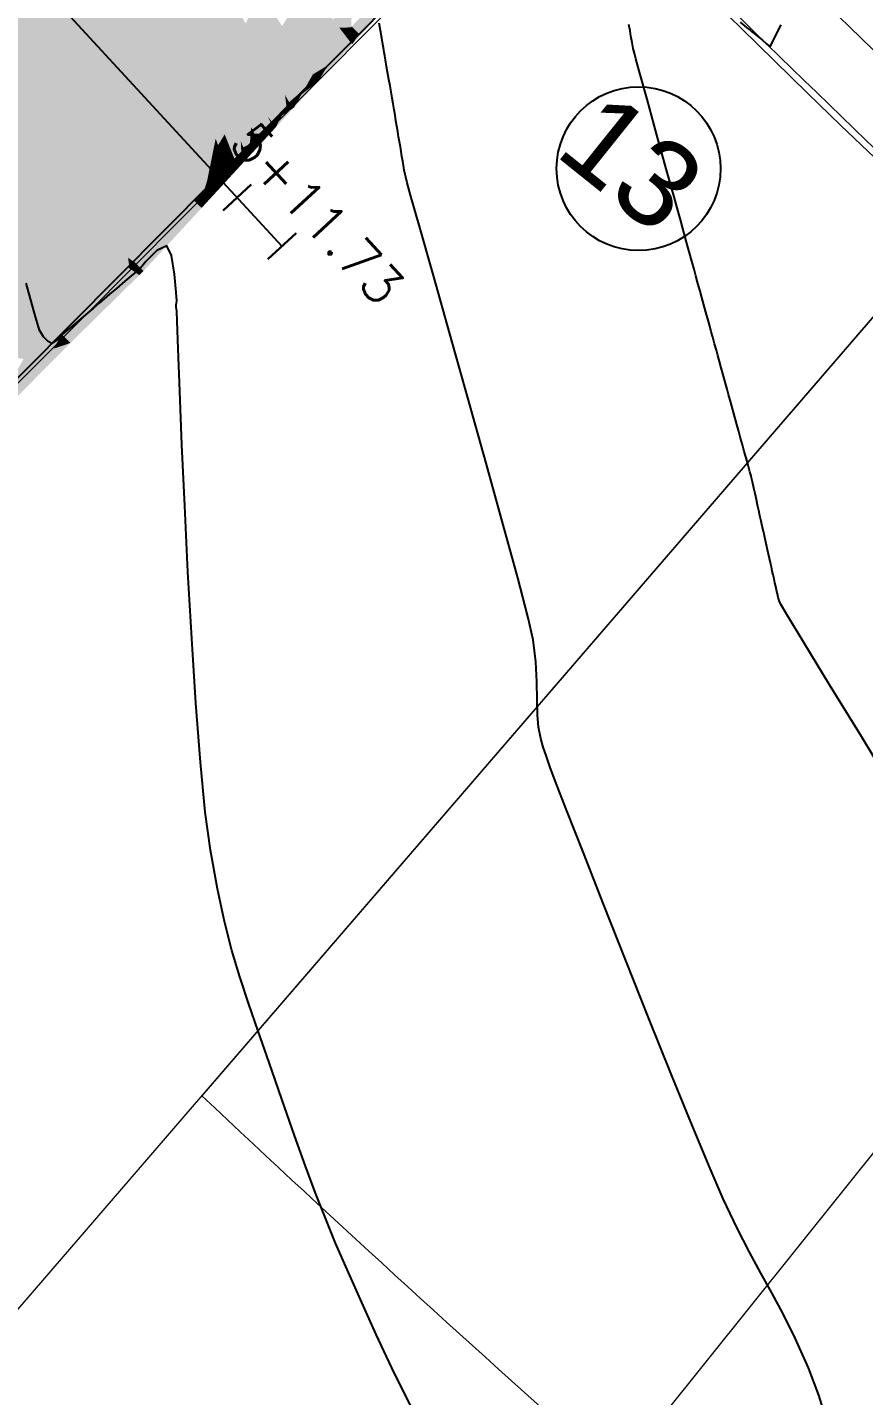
# Model space of a CAD drawing. Header units: millimetres. Extents: x 340454 to 342791, y 6993867 to 6995092.
# Drawn here: x 340833.73 to 340855.56, y 6994503.83 to 6994539.52 of the extents above; entities that cross this region are included whole.
import ezdxf
from ezdxf.enums import TextEntityAlignment as Align

# ---------------------------------------------------------------- set-up
doc = ezdxf.new("R2010")
doc.units = ezdxf.units.MM
doc.header["$LTSCALE"] = 10
doc.layers.add('_1 TXT_Estaca', color=4, linetype='Continuous', lineweight=30)
doc.layers.add('LOTES OK', color=7, linetype='Continuous', lineweight=0)
for name, color, linetype in [('A-MODELAGEM', 7, 'Continuous'), ('Alinhamento', 7, 'Continuous'), ('F-HZ-CORREDOR-FEAT', 2, 'Continuous'), ('Lotes', 7, 'Continuous'), ('NUMERO_DOS_LOTES', 165, 'Continuous'), ('T-HM-CURVA_INTERMEDIARIA', 45, 'Continuous'), ('T-HM-CURVA_MESTRA', 20, 'Continuous'), ('TRAMA', 7, 'Continuous'), ('URB-Calçadas', 2, 'Continuous'), ('URB-Quadras', 3, 'Continuous')]:
    doc.layers.add(name, color=color, linetype=linetype)
doc.styles.add('Padrao', font='romans.shx', dxfattribs={"height": 1.5})
doc.styles.get("Standard").update_dxf_attribs({"font": 'arial.ttf'})

msp = doc.modelspace()

# ---------------------------------------------------------------- hatches: boundary and pattern name
at = {"layer": 'TRAMA'}
h = msp.add_hatch(dxfattribs=at)
h.set_pattern_fill('AR-HBONE', color=253, scale=0.0015)
h.set_pattern_definition([(45, (340795.55105, 6994588.16572), (0, 0.21552615), [0.4572, -0.1524]), (135, (340795.65882, 6994588.27348), (2e-17, 0.21552615), [0.4572, -0.1524])])
h.paths.add_polyline_path([(340797.303, 6994588.764, -0.082433), (340797.263, 6994589.002, -0.603956), (340798.418, 6994589.61), (340799.389, 6994590.346), (340799.747, 6994591.997), (340792.429, 6994586.45), (340794.245, 6994586.446)])
h.paths.add_polyline_path([(340794.245, 6994586.446), (340792.429, 6994586.45), (340786.181, 6994581.714), (340787.99, 6994581.704)])
h.paths.add_polyline_path([(340786.834, 6994580.828), (340786.819, 6994580.876), (340786.913, 6994580.888), (340787.024, 6994580.973), (340787.028, 6994580.977), (340786.859, 6994581), (340786.839, 6994581.141), (340787.029, 6994581.296), (340787.219, 6994581.204), (340787.208, 6994581.283), (340787.398, 6994581.439), (340787.545, 6994581.367), (340787.99, 6994581.704), (340786.181, 6994581.714), (340784.138, 6994580.165), (340784.86, 6994579.332)])
h.paths.add_polyline_path([(340784.86, 6994579.332), (340784.138, 6994580.165), (340780.228, 6994577.201), (340780.692, 6994576.571), (340782.065, 6994576.564), (340781.758, 6994576.98), (340782.076, 6994577.222), (340782.395, 6994577.463)])
h.paths.add_polyline_path([(340782.065, 6994576.564), (340780.692, 6994576.571), (340784.423, 6994571.516), (340784.406, 6994571.581), (340784.552, 6994571.699), (340784.695, 6994571.445), (340784.594, 6994571.285), (340785.588, 6994569.938), (340785.516, 6994569.66), (340787.582, 6994569.66), (340787.644, 6994569.897, 0.226177), (340787.48, 6994570.742), (340787.343, 6994570.928), (340787.332, 6994570.915), (340787.09, 6994570.955), (340787.034, 6994571.159), (340786.982, 6994571.099), (340786.755, 6994571.137), (340786.634, 6994571.047), (340786.312, 6994570.809), (340785.271, 6994572.219), (340785.238, 6994572.23), (340785.375, 6994571.985), (340785.284, 6994571.841), (340785.147, 6994571.883), (340785.087, 6994572.121), (340785.226, 6994572.234), (340785.134, 6994572.262), (340785.078, 6994572.481), (340784.999, 6994572.588), (340784.996, 6994572.587), (340785.058, 6994572.459), (340784.913, 6994572.232), (340785.035, 6994572.014), (340784.943, 6994571.87), (340784.807, 6994571.913), (340784.746, 6994572.15), (340784.88, 6994572.258), (340784.716, 6994572.281), (340784.613, 6994572.121), (340784.427, 6994572.147), (340784.509, 6994572.405), (340784.447, 6994572.646), (340784.611, 6994572.779), (340784.535, 6994572.802), (340784.474, 6994573.04), (340784.594, 6994573.137), (340784.207, 6994573.661), (340784.205, 6994573.662), (340784.206, 6994573.663), (340784.127, 6994573.77), (340784.006, 6994573.838), (340784.003, 6994573.938)])
h.paths.add_polyline_path([(340784.307, 6994573.027), (340784.45, 6994572.773), (340784.358, 6994572.629), (340784.222, 6994572.671), (340784.161, 6994572.909)], flags=16)
h.paths.add_polyline_path([(340784.28, 6994572.633), (340784.423, 6994572.378), (340784.331, 6994572.234), (340784.195, 6994572.277), (340784.134, 6994572.515)], flags=16)
h.paths.add_polyline_path([(340784.579, 6994572.093), (340784.722, 6994571.839), (340784.63, 6994571.695), (340784.494, 6994571.737), (340784.433, 6994571.975)], flags=16)
h.paths.add_polyline_path([(340784.866, 6994571.874), (340785.008, 6994571.62), (340784.951, 6994571.53), (340785.015, 6994571.398), (340785.087, 6994571.623), (340785.06, 6994571.727), (340785.206, 6994571.845), (340785.349, 6994571.591), (340785.257, 6994571.447), (340785.253, 6994571.448), (340785.198, 6994571.362), (340785.014, 6994571.388), (340784.885, 6994571.187), (340784.699, 6994571.213), (340784.787, 6994571.491), (340784.838, 6994571.5), (340784.78, 6994571.518), (340784.72, 6994571.756)], flags=16)
h.paths.add_polyline_path([(340785.441, 6994571.637), (340785.609, 6994571.668), (340785.671, 6994571.54), (340785.538, 6994571.333), (340785.352, 6994571.359)], flags=16)
h.paths.add_polyline_path([(340785.03, 6994571.204), (340785.32, 6994571.231), (340785.415, 6994571.089), (340785.321, 6994570.982), (340785.079, 6994571.022)], flags=16)
h.paths.add_polyline_path([(340785.704, 6994571.317), (340785.847, 6994571.322), (340785.982, 6994571.117), (340785.883, 6994570.957), (340785.665, 6994571.151)], flags=16)
h.paths.add_polyline_path([(340785.38, 6994571.02), (340785.67, 6994571.048), (340785.764, 6994570.905), (340785.671, 6994570.798), (340785.429, 6994570.839)], flags=16)
h.paths.add_polyline_path([(340814.618, 6994581.971), (340813.743, 6994581.301), (340814.252, 6994580.651), (340814.618, 6994580.834)])
h.paths.add_polyline_path([(340810.71, 6994586.41), (340809.93, 6994586.412), (340810.215, 6994586.03)])
edge = h.paths.add_edge_path()
edge.add_line((340803.887, 6994595.136), (340799.747, 6994591.997))
edge.add_line((340799.747, 6994591.997), (340799.389, 6994590.346))
edge.add_line((340799.389, 6994590.346), (340804.247, 6994594.029))
edge.add_line((340804.247, 6994594.029), (340804.489, 6994593.71))
edge.add_line((340804.489, 6994593.71), (340804.731, 6994593.391))
edge.add_line((340804.731, 6994593.391), (340804.726, 6994593.388))
edge.add_line((340804.726, 6994593.388), (340809.93, 6994586.412))
edge.add_line((340809.93, 6994586.412), (340810.71, 6994586.41))
edge.add_line((340810.71, 6994586.41), (340811.022, 6994586.648))
edge.add_line((340811.022, 6994586.648), (340810.144, 6994586.648))
edge.add_arc((341156.5, 6994848.555), 434.232, 215.70438, 217.09572, ccw=False)
edge = h.paths.add_edge_path()
edge.add_arc((341149.613, 6994843.654), 425.79, 222.78602, 222.79408, ccw=False)
edge.add_line((340837.128, 6994554.431), (340835.601, 6994554.438))
edge.add_line((340835.601, 6994554.438), (340823.908, 6994543.656))
edge.add_line((340823.908, 6994543.656), (340825.523, 6994543.649))
edge.add_line((340825.523, 6994543.649), (340837.168, 6994554.387))
edge = h.paths.add_edge_path()
edge.add_line((340834.927, 6994556.827), (340834.386, 6994556.827))
edge.add_arc((341149.61, 6994843.652), 426.186, 222.29938, 222.53854)
edge.add_line((340835.586, 6994555.513), (340835.587, 6994555.514))
edge.add_line((340835.587, 6994555.514), (340835.857, 6994555.219))
edge.add_line((340835.857, 6994555.219), (340836.128, 6994554.924))
edge.add_line((340836.128, 6994554.924), (340835.601, 6994554.438))
edge.add_line((340835.601, 6994554.438), (340837.128, 6994554.431))
edge.add_arc((341149.613, 6994843.654), 425.79, 222.34836, 222.78602, ccw=False)
edge = h.paths.add_edge_path()
edge.add_line((340814.618, 6994580.834), (340814.252, 6994580.65))
edge.add_arc((341149.61, 6994843.652), 426.186, 218.105, 222.29938)
edge.add_line((340834.386, 6994556.827), (340834.927, 6994556.827))
edge.add_arc((341149.192, 6994843.274), 425.223, 218.11056, 222.34865, ccw=False)
h.paths.add_polyline_path([(340817.943, 6994536.659), (340816.361, 6994536.697), (340815.168, 6994535.597), (340815.361, 6994535.377), (340815.355, 6994535.372), (340815.883, 6994534.759)])
h.paths.add_polyline_path([(340820.146, 6994538.691), (340819.425, 6994539.522), (340816.361, 6994536.697), (340817.943, 6994536.659)], flags=17)
h.paths.add_polyline_path([(340818.581, 6994538.014), (340819.626, 6994538.929), (340819.632, 6994538.934), (340819.609, 6994538.959), (340818.57, 6994538.05), (340818.559, 6994538.04)], flags=16)
h.paths.add_polyline_path([(340819.687, 6994538.87), (340818.648, 6994537.961), (340818.636, 6994537.951), (340818.659, 6994537.925), (340819.704, 6994538.84), (340819.709, 6994538.845)], flags=16)
h.paths.add_polyline_path([(340818.633, 6994537.955), (340818.61, 6994537.98), (340818.585, 6994538.01), (340818.596, 6994538.02), (340819.635, 6994538.93), (340819.657, 6994538.904), (340819.683, 6994538.875)], flags=16)
h.paths.add_polyline_path([(340818.662, 6994537.921), (340818.674, 6994537.931), (340819.713, 6994538.841), (340819.735, 6994538.815), (340819.761, 6994538.786), (340819.874, 6994538.647), (340819.869, 6994538.643), (340819.845, 6994538.622), (340818.859, 6994537.765), (340818.862, 6994537.761), (340818.833, 6994537.736), (340818.715, 6994537.87), (340818.71, 6994537.866), (340818.688, 6994537.892)], flags=16)
h.paths.add_polyline_path([(340818.555, 6994538.044), (340818.533, 6994538.069), (340818.544, 6994538.079), (340819.584, 6994538.989), (340819.606, 6994538.963)], flags=16)
h.paths.add_polyline_path([(340818.779, 6994537.807), (340819.811, 6994538.71), (340819.846, 6994538.669), (340818.814, 6994537.767)], flags=0)
h.paths.add_polyline_path([(340825.523, 6994543.649), (340823.908, 6994543.656), (340819.425, 6994539.522), (340820.146, 6994538.691)], flags=17)
h.paths.add_polyline_path([(340821.194, 6994540.238), (340820.154, 6994539.329), (340820.143, 6994539.319), (340820.165, 6994539.293), (340821.21, 6994540.208), (340821.216, 6994540.213)], flags=16)
h.paths.add_polyline_path([(340821.142, 6994540.297), (340821.164, 6994540.272), (340821.19, 6994540.243), (340820.139, 6994539.323), (340820.117, 6994539.348), (340820.091, 6994539.378), (340820.103, 6994539.388)], flags=16)
h.paths.add_polyline_path([(340820.247, 6994539.2), (340820.269, 6994539.175), (340820.273, 6994539.179), (340820.271, 6994539.182)], flags=16)
h.paths.add_polyline_path([(340820.191, 6994539.264), (340821.236, 6994540.178), (340821.242, 6994540.183), (340821.22, 6994540.209), (340820.18, 6994539.299), (340820.169, 6994539.289)], flags=16)
h.paths.add_polyline_path([(340821.246, 6994540.179), (340821.268, 6994540.154), (340821.297, 6994540.12), (340820.258, 6994539.21), (340820.247, 6994539.2), (340820.221, 6994539.23), (340820.195, 6994539.259), (340820.206, 6994539.27)], flags=16)
h.paths.add_polyline_path([(340820.392, 6994539.053), (340820.387, 6994539.049), (340820.388, 6994539.048), (340820.393, 6994539.052)], flags=16)
h.paths.add_polyline_path([(340821.307, 6994540.089), (340821.312, 6994540.094), (340821.433, 6994539.956), (340821.428, 6994539.952), (340821.404, 6994539.978), (340820.373, 6994539.075), (340820.337, 6994539.116), (340821.369, 6994540.019)], flags=16)
h.paths.add_polyline_path([(340821.433, 6994539.956), (340821.429, 6994539.96), (340821.424, 6994539.956), (340821.403, 6994539.93)], flags=0)
edge = h.paths.add_edge_path()
edge.add_line((340829.48, 6994549.09), (340835.268, 6994554.678))
edge.add_line((340835.268, 6994554.678), (340834.998, 6994554.972))
edge.add_line((340834.998, 6994554.972), (340835.292, 6994555.243))
edge.add_arc((341149.61, 6994843.652), 426.586, 222.25052, 222.53859, ccw=False)
edge.add_line((340833.846, 6994556.827), (340833.171, 6994556.827))
edge.add_arc((341149.61, 6994843.652), 427.086, 222.18962, 222.39196)
edge.add_arc((340833.447, 6994555.037), 1, -47.3199, 42.392, ccw=False)
edge.add_line((340834.125, 6994554.301), (340833.756, 6994553.961))
edge.add_arc((340833.316, 6994554.316), 0.565, 304.2724, 321.0878, ccw=False)
edge.add_line((340833.634, 6994553.849), (340814.564, 6994536.241))
edge.add_line((340814.564, 6994536.241), (340814.939, 6994535.876))
edge.add_line((340814.939, 6994535.876), (340829.48, 6994549.09))
h.paths.add_polyline_path([(340820.569, 6994541.801), (340822.35, 6994543.443)], flags=16)
h.paths.add_polyline_path([(340804.772, 6994593.326), (340805.559, 6994592.316), (340805.295, 6994592.624), (340805.002, 6994593.017)], flags=17)
h.paths.add_polyline_path([(340798.235, 6994591.769), (340798.185, 6994591.731), (340800.116, 6994593.195), (340800.166, 6994593.233)])

# ---------------------------------------------------------------- linework, layer by layer
at = {"layer": '_1 TXT_Estaca', "color": 7, "linetype": 'Continuous', "lineweight": 30}
for p, q in [((340838.841, 6994534.747), (340839.576, 6994535.424)), ((340840.01, 6994533.478), (340840.745, 6994534.156))]:
    msp.add_line(p, q, dxfattribs=at)
at = {"layer": 'A-MODELAGEM', "color": 11, "linetype": 'Continuous', "lineweight": -3}
for points in [[(340834.68, 6994546.749), (340838.565, 6994536.208), (340834.725, 6994546.775)], [(340834.725, 6994546.775), (340838.648, 6994536.616), (340834.778, 6994546.805)], [(340834.725, 6994546.775), (340838.565, 6994536.208), (340838.648, 6994536.616)], [(340834.778, 6994546.805), (340838.743, 6994537.08), (340834.841, 6994546.84)], [(340834.778, 6994546.805), (340838.648, 6994536.616), (340838.743, 6994537.08)], [(340834.841, 6994546.84), (340838.851, 6994537.615), (340834.918, 6994546.883)], [(340834.841, 6994546.84), (340838.743, 6994537.08), (340838.851, 6994537.615)], [(340834.918, 6994546.883), (340838.978, 6994538.237), (340835.013, 6994546.937)], [(340834.918, 6994546.883), (340838.851, 6994537.615), (340838.978, 6994538.237)], [(340835.013, 6994546.937), (340839.127, 6994538.97), (340835.135, 6994547.005)], [(340835.013, 6994546.937), (340838.978, 6994538.237), (340839.127, 6994538.97)], [(340835.135, 6994547.005), (340839.127, 6994538.97), (340839.305, 6994539.845)], [(340836.404, 6994533.48), (340834.09, 6994546.418), (340834.072, 6994546.408)], [(340836.505, 6994533.425), (340834.093, 6994546.419), (340834.09, 6994546.418)], [(340836.404, 6994533.48), (340836.496, 6994533.416), (340834.09, 6994546.418)], [(340836.496, 6994533.416), (340836.505, 6994533.425), (340834.09, 6994546.418)], [(340834.093, 6994546.419), (340837.293, 6994534.218), (340834.306, 6994546.539)], [(340836.505, 6994533.425), (340837.293, 6994534.218), (340834.093, 6994546.419)], [(340834.306, 6994546.539), (340838.08, 6994535.011), (340834.528, 6994546.664)], [(340834.306, 6994546.539), (340837.293, 6994534.218), (340838.08, 6994535.011)], [(340834.528, 6994546.664), (340838.08, 6994535.011), (340834.552, 6994546.677)], [(340834.552, 6994546.677), (340838.161, 6994535.092), (340834.578, 6994546.692)], [(340834.552, 6994546.677), (340838.08, 6994535.011), (340838.161, 6994535.092)], [(340834.578, 6994546.692), (340838.252, 6994535.183), (340834.607, 6994546.709)], [(340834.578, 6994546.692), (340838.161, 6994535.092), (340838.252, 6994535.183)], [(340834.607, 6994546.709), (340838.427, 6994535.528), (340834.641, 6994546.728)], [(340834.607, 6994546.709), (340838.354, 6994535.286), (340838.427, 6994535.528)], [(340834.607, 6994546.709), (340838.252, 6994535.183), (340838.354, 6994535.286)], [(340834.641, 6994546.728), (340838.492, 6994535.848), (340834.68, 6994546.749)], [(340834.641, 6994546.728), (340838.427, 6994535.528), (340838.492, 6994535.848)], [(340834.68, 6994546.749), (340838.492, 6994535.848), (340838.565, 6994536.208)], [(340826.459, 6994542.127), (340834.364, 6994535.254), (340833.612, 6994546.149)], [(340834.364, 6994535.254), (340833.833, 6994546.273), (340833.612, 6994546.149)], [(340835.261, 6994534.474), (340834.064, 6994546.403), (340833.833, 6994546.273)], [(340834.364, 6994535.254), (340835.261, 6994534.474), (340833.833, 6994546.273)], [(340836.36, 6994533.518), (340834.072, 6994546.408), (340834.064, 6994546.403)], [(340835.261, 6994534.474), (340836.36, 6994533.518), (340834.064, 6994546.403)], [(340836.36, 6994533.518), (340836.404, 6994533.48), (340834.072, 6994546.408)], [(340825.588, 6994541.265), (340834.368, 6994535.193), (340826.357, 6994542.026)], [(340826.357, 6994542.026), (340834.364, 6994535.254), (340826.459, 6994542.127)], [(340826.357, 6994542.026), (340834.368, 6994535.193), (340834.364, 6994535.254)], [(340825.229, 6994540.909), (340834.397, 6994534.777), (340825.588, 6994541.265)], [(340825.588, 6994541.265), (340834.397, 6994534.777), (340834.368, 6994535.193)], [(340819.76, 6994533.873), (340834.409, 6994534.602), (340825.229, 6994540.909)], [(340825.229, 6994540.909), (340834.409, 6994534.602), (340834.397, 6994534.777)], [(340839.43, 6994539.619), (340839.553, 6994539.398), (340839.816, 6994540.446)], [(340839.553, 6994539.398), (340839.96, 6994540.219), (340839.816, 6994540.446)], [(340840.383, 6994539.553), (340840.521, 6994539.337), (340841.023, 6994540.623)], [(340840.521, 6994539.337), (340841.196, 6994540.398), (340841.023, 6994540.623)], [(340840.521, 6994539.337), (340840.657, 6994539.123), (340841.196, 6994540.398)], [(340840.657, 6994539.123), (340841.367, 6994540.174), (340841.196, 6994540.398)], [(340842.198, 6994539.546), (340842.389, 6994539.348), (340843.21, 6994540.602)], [(340842.389, 6994539.348), (340843.349, 6994540.314), (340843.21, 6994540.602)], [(340839.553, 6994539.398), (340839.673, 6994539.18), (340839.96, 6994540.219)], [(340839.673, 6994539.18), (340840.103, 6994539.994), (340839.96, 6994540.219)], [(340839.673, 6994539.18), (340839.791, 6994538.966), (340840.103, 6994539.994)], [(340839.791, 6994538.966), (340840.244, 6994539.772), (340840.103, 6994539.994)], [(340840.657, 6994539.123), (340840.791, 6994538.912), (340841.367, 6994540.174)], [(340840.791, 6994538.912), (340841.538, 6994539.952), (340841.367, 6994540.174)], [(340841.707, 6994539.73), (340841.876, 6994539.511), (340842.201, 6994540.082)], [(340841.876, 6994539.511), (340842.182, 6994539.52), (340842.201, 6994540.082)], [(340842.182, 6994539.52), (340842.186, 6994539.525), (340842.201, 6994540.082)], [(340842.389, 6994539.348), (340842.215, 6994539.082), (340843.349, 6994540.314)], [(340839.127, 6994538.97), (340839.43, 6994539.619), (340839.305, 6994539.845)], [(340839.791, 6994538.966), (340839.908, 6994538.756), (340840.244, 6994539.772)], [(340839.908, 6994538.756), (340840.383, 6994539.553), (340840.244, 6994539.772)], [(340840.791, 6994538.912), (340840.924, 6994538.703), (340841.538, 6994539.952)], [(340840.924, 6994538.703), (340841.707, 6994539.73), (340841.538, 6994539.952)], [(340840.924, 6994538.703), (340841.054, 6994538.497), (340841.707, 6994539.73)], [(340841.054, 6994538.497), (340841.876, 6994539.511), (340841.707, 6994539.73)], [(340839.127, 6994538.97), (340839.234, 6994538.754), (340839.43, 6994539.619)], [(340839.234, 6994538.754), (340839.553, 6994539.398), (340839.43, 6994539.619)], [(340839.234, 6994538.754), (340839.338, 6994538.544), (340839.553, 6994539.398)], [(340839.338, 6994538.544), (340839.673, 6994539.18), (340839.553, 6994539.398)], [(340839.908, 6994538.756), (340840.022, 6994538.549), (340840.383, 6994539.553)], [(340840.022, 6994538.549), (340840.521, 6994539.337), (340840.383, 6994539.553)], [(340840.022, 6994538.549), (340840.134, 6994538.346), (340840.521, 6994539.337)], [(340840.134, 6994538.346), (340840.657, 6994539.123), (340840.521, 6994539.337)], [(340841.054, 6994538.497), (340841.184, 6994538.294), (340841.876, 6994539.511)], [(340841.184, 6994538.294), (340841.581, 6994538.535), (340841.876, 6994539.511)], [(340841.581, 6994538.535), (340842.043, 6994539.292), (340841.876, 6994539.511)], [(340841.581, 6994538.535), (340842.17, 6994539.127), (340842.043, 6994539.292)], [(340841.876, 6994539.511), (340842.043, 6994539.292), (340842.182, 6994539.52)], [(340842.043, 6994539.292), (340842.17, 6994539.127), (340842.182, 6994539.52)], [(340842.17, 6994539.127), (340842.198, 6994539.546), (340842.186, 6994539.525)], [(340842.17, 6994539.127), (340842.389, 6994539.348), (340842.198, 6994539.546)], [(340842.17, 6994539.127), (340842.186, 6994539.525), (340842.182, 6994539.52)], [(340842.17, 6994539.127), (340842.215, 6994539.082), (340842.389, 6994539.348)], [(340838.978, 6994538.237), (340839.234, 6994538.754), (340839.127, 6994538.97)], [(340839.338, 6994538.544), (340839.44, 6994538.338), (340839.673, 6994539.18)], [(340839.44, 6994538.338), (340839.791, 6994538.966), (340839.673, 6994539.18)], [(340839.44, 6994538.338), (340839.54, 6994538.137), (340839.791, 6994538.966)], [(340839.54, 6994538.137), (340839.908, 6994538.756), (340839.791, 6994538.966)], [(340840.134, 6994538.346), (340840.244, 6994538.147), (340840.657, 6994539.123)], [(340840.244, 6994538.147), (340840.791, 6994538.912), (340840.657, 6994539.123)], [(340841.538, 6994538.464), (340841.326, 6994538.117), (340842.215, 6994539.082)], [(340841.581, 6994538.535), (340841.538, 6994538.464), (340842.215, 6994539.082)], [(340841.581, 6994538.535), (340842.215, 6994539.082), (340842.17, 6994539.127)], [(340838.978, 6994538.237), (340839.07, 6994538.034), (340839.234, 6994538.754)], [(340839.07, 6994538.034), (340839.338, 6994538.544), (340839.234, 6994538.754)], [(340839.54, 6994538.137), (340839.638, 6994537.941), (340839.908, 6994538.756)], [(340839.638, 6994537.941), (340840.022, 6994538.549), (340839.908, 6994538.756)], [(340840.244, 6994538.147), (340840.353, 6994537.952), (340840.791, 6994538.912)], [(340840.353, 6994537.952), (340840.924, 6994538.703), (340840.791, 6994538.912)], [(340840.353, 6994537.952), (340840.459, 6994537.759), (340840.924, 6994538.703)], [(340840.459, 6994537.759), (340841.054, 6994538.497), (340840.924, 6994538.703)], [(340838.851, 6994537.615), (340839.07, 6994538.034), (340838.978, 6994538.237)], [(340839.07, 6994538.034), (340839.161, 6994537.836), (340839.338, 6994538.544)], [(340839.161, 6994537.836), (340839.44, 6994538.338), (340839.338, 6994538.544)], [(340839.161, 6994537.836), (340839.248, 6994537.643), (340839.44, 6994538.338)], [(340839.248, 6994537.643), (340839.54, 6994538.137), (340839.44, 6994538.338)], [(340839.638, 6994537.941), (340839.734, 6994537.748), (340840.022, 6994538.549)], [(340839.734, 6994537.748), (340840.134, 6994538.346), (340840.022, 6994538.549)], [(340839.734, 6994537.748), (340839.827, 6994537.56), (340840.134, 6994538.346)], [(340839.827, 6994537.56), (340840.244, 6994538.147), (340840.134, 6994538.346)], [(340840.459, 6994537.759), (340840.564, 6994537.57), (340841.054, 6994538.497)], [(340840.564, 6994537.57), (340840.972, 6994537.921), (340841.054, 6994538.497)], [(340840.972, 6994537.921), (340841.184, 6994538.294), (340841.054, 6994538.497)], [(340840.972, 6994537.921), (340841.245, 6994538.197), (340841.184, 6994538.294)], [(340841.184, 6994538.294), (340841.245, 6994538.197), (340841.581, 6994538.535)], [(340841.245, 6994538.197), (340841.538, 6994538.464), (340841.581, 6994538.535)], [(340841.245, 6994538.197), (340841.326, 6994538.117), (340841.538, 6994538.464)], [(340838.851, 6994537.615), (340838.932, 6994537.424), (340839.07, 6994538.034)], [(340838.932, 6994537.424), (340839.161, 6994537.836), (340839.07, 6994538.034)], [(340839.248, 6994537.643), (340839.334, 6994537.456), (340839.54, 6994538.137)], [(340839.334, 6994537.456), (340839.638, 6994537.941), (340839.54, 6994538.137)], [(340839.334, 6994537.456), (340839.417, 6994537.273), (340839.638, 6994537.941)], [(340839.417, 6994537.273), (340839.734, 6994537.748), (340839.638, 6994537.941)], [(340839.827, 6994537.56), (340839.918, 6994537.376), (340840.244, 6994538.147)], [(340839.918, 6994537.376), (340840.353, 6994537.952), (340840.244, 6994538.147)], [(340839.918, 6994537.376), (340840.008, 6994537.196), (340840.353, 6994537.952)], [(340840.008, 6994537.196), (340840.459, 6994537.759), (340840.353, 6994537.952)], [(340840.564, 6994537.57), (340840.585, 6994537.532), (340840.972, 6994537.921)], [(340840.585, 6994537.532), (340840.885, 6994537.769), (340840.972, 6994537.921)], [(340840.885, 6994537.769), (340840.69, 6994537.427), (340841.326, 6994538.117)], [(340840.972, 6994537.921), (340840.885, 6994537.769), (340841.326, 6994538.117)], [(340840.972, 6994537.921), (340841.326, 6994538.117), (340841.245, 6994538.197)], [(340838.743, 6994537.08), (340838.932, 6994537.424), (340838.851, 6994537.615)], [(340838.932, 6994537.424), (340839.011, 6994537.239), (340839.161, 6994537.836)], [(340839.011, 6994537.239), (340839.248, 6994537.643), (340839.161, 6994537.836)], [(340839.011, 6994537.239), (340839.087, 6994537.06), (340839.248, 6994537.643)], [(340839.087, 6994537.06), (340839.334, 6994537.456), (340839.248, 6994537.643)], [(340839.417, 6994537.273), (340839.498, 6994537.095), (340839.734, 6994537.748)], [(340839.498, 6994537.095), (340839.827, 6994537.56), (340839.734, 6994537.748)], [(340839.498, 6994537.095), (340839.577, 6994536.921), (340839.827, 6994537.56)], [(340839.577, 6994536.921), (340839.918, 6994537.376), (340839.827, 6994537.56)], [(340840.008, 6994537.196), (340840.114, 6994537.058), (340840.459, 6994537.759)], [(340840.114, 6994537.058), (340840.496, 6994537.442), (340840.459, 6994537.759)], [(340840.496, 6994537.442), (340840.564, 6994537.57), (340840.459, 6994537.759)], [(340840.496, 6994537.442), (340840.585, 6994537.532), (340840.564, 6994537.57)], [(340840.496, 6994537.442), (340840.69, 6994537.427), (340840.585, 6994537.532)], [(340840.585, 6994537.532), (340840.69, 6994537.427), (340840.885, 6994537.769)], [(340838.743, 6994537.08), (340838.814, 6994536.902), (340838.932, 6994537.424)], [(340838.814, 6994536.902), (340839.011, 6994537.239), (340838.932, 6994537.424)], [(340838.814, 6994536.902), (340838.883, 6994536.729), (340839.011, 6994537.239)], [(340838.883, 6994536.729), (340839.087, 6994537.06), (340839.011, 6994537.239)], [(340839.087, 6994537.06), (340839.161, 6994536.885), (340839.334, 6994537.456)], [(340839.161, 6994536.885), (340839.417, 6994537.273), (340839.334, 6994537.456)], [(340839.161, 6994536.885), (340839.233, 6994536.716), (340839.417, 6994537.273)], [(340839.233, 6994536.716), (340839.498, 6994537.095), (340839.417, 6994537.273)], [(340839.577, 6994536.921), (340839.654, 6994536.752), (340839.918, 6994537.376)], [(340839.654, 6994536.752), (340840.008, 6994537.196), (340839.918, 6994537.376)], [(340839.654, 6994536.752), (340839.801, 6994536.742), (340840.008, 6994537.196)], [(340839.801, 6994536.742), (340840.089, 6994537.033), (340840.008, 6994537.196)], [(340840.008, 6994537.196), (340840.089, 6994537.033), (340840.114, 6994537.058)], [(340840.107, 6994537.045), (340840.213, 6994536.909), (340840.38, 6994537.224)], [(340840.114, 6994537.058), (340840.107, 6994537.045), (340840.38, 6994537.224)], [(340840.114, 6994537.058), (340840.38, 6994537.224), (340840.496, 6994537.442)], [(340840.38, 6994537.224), (340840.213, 6994536.909), (340840.69, 6994537.427)], [(340840.496, 6994537.442), (340840.38, 6994537.224), (340840.69, 6994537.427)], [(340838.648, 6994536.616), (340838.814, 6994536.902), (340838.743, 6994537.08)], [(340838.648, 6994536.616), (340838.711, 6994536.449), (340838.814, 6994536.902)], [(340838.711, 6994536.449), (340838.883, 6994536.729), (340838.814, 6994536.902)], [(340838.883, 6994536.729), (340838.949, 6994536.563), (340839.087, 6994537.06)], [(340838.949, 6994536.563), (340839.161, 6994536.885), (340839.087, 6994537.06)], [(340838.949, 6994536.563), (340839.014, 6994536.401), (340839.161, 6994536.885)], [(340839.014, 6994536.401), (340839.233, 6994536.716), (340839.161, 6994536.885)], [(340839.233, 6994536.716), (340839.303, 6994536.552), (340839.498, 6994537.095)], [(340839.303, 6994536.552), (340839.577, 6994536.921), (340839.498, 6994537.095)], [(340839.303, 6994536.552), (340839.37, 6994536.392), (340839.577, 6994536.921)], [(340839.37, 6994536.392), (340839.539, 6994536.479), (340839.577, 6994536.921)], [(340839.539, 6994536.479), (340839.654, 6994536.752), (340839.577, 6994536.921)], [(340839.801, 6994536.742), (340839.772, 6994536.68), (340839.981, 6994536.789)], [(340839.772, 6994536.68), (340839.842, 6994536.507), (340839.981, 6994536.789)], [(340839.801, 6994536.742), (340839.981, 6994536.789), (340840.089, 6994537.033)], [(340839.981, 6994536.789), (340839.842, 6994536.507), (340840.213, 6994536.909)], [(340840.089, 6994537.033), (340839.981, 6994536.789), (340840.097, 6994537.025)], [(340840.097, 6994537.025), (340839.981, 6994536.789), (340840.213, 6994536.909)], [(340840.089, 6994537.033), (340840.107, 6994537.045), (340840.114, 6994537.058)], [(340840.089, 6994537.033), (340840.097, 6994537.025), (340840.107, 6994537.045)], [(340840.107, 6994537.045), (340840.097, 6994537.025), (340840.213, 6994536.909)], [(340838.565, 6994536.208), (340838.711, 6994536.449), (340838.648, 6994536.616)], [(340838.565, 6994536.208), (340838.621, 6994536.054), (340838.711, 6994536.449)], [(340838.621, 6994536.054), (340838.772, 6994536.289), (340838.711, 6994536.449)], [(340838.711, 6994536.449), (340838.772, 6994536.289), (340838.883, 6994536.729)], [(340838.772, 6994536.289), (340838.949, 6994536.563), (340838.883, 6994536.729)], [(340838.772, 6994536.289), (340838.831, 6994536.134), (340838.949, 6994536.563)], [(340838.831, 6994536.134), (340839.014, 6994536.401), (340838.949, 6994536.563)], [(340839.014, 6994536.401), (340839.077, 6994536.244), (340839.233, 6994536.716)], [(340839.077, 6994536.244), (340839.303, 6994536.552), (340839.233, 6994536.716)], [(340839.077, 6994536.244), (340839.137, 6994536.093), (340839.303, 6994536.552)], [(340839.137, 6994536.093), (340839.317, 6994536.256), (340839.303, 6994536.552)], [(340839.317, 6994536.256), (340839.37, 6994536.392), (340839.303, 6994536.552)], [(340839.37, 6994536.392), (340839.395, 6994536.334), (340839.539, 6994536.479)], [(340839.395, 6994536.334), (340839.494, 6994536.372), (340839.539, 6994536.479)], [(340839.539, 6994536.479), (340839.494, 6994536.372), (340839.661, 6994536.437)], [(340839.494, 6994536.372), (340839.546, 6994536.184), (340839.661, 6994536.437)], [(340839.539, 6994536.479), (340839.703, 6994536.645), (340839.654, 6994536.752)], [(340839.539, 6994536.479), (340839.661, 6994536.437), (340839.703, 6994536.645)], [(340839.661, 6994536.437), (340839.546, 6994536.184), (340839.842, 6994536.507)], [(340839.654, 6994536.752), (340839.703, 6994536.645), (340839.801, 6994536.742)], [(340839.703, 6994536.645), (340839.661, 6994536.437), (340839.74, 6994536.609)], [(340839.74, 6994536.609), (340839.661, 6994536.437), (340839.842, 6994536.507)], [(340839.703, 6994536.645), (340839.772, 6994536.68), (340839.801, 6994536.742)], [(340839.703, 6994536.645), (340839.74, 6994536.609), (340839.772, 6994536.68)], [(340839.772, 6994536.68), (340839.74, 6994536.609), (340839.842, 6994536.507)], [(340838.492, 6994535.848), (340838.621, 6994536.054), (340838.565, 6994536.208)], [(340838.621, 6994536.054), (340838.676, 6994535.905), (340838.772, 6994536.289)], [(340838.676, 6994535.905), (340838.831, 6994536.134), (340838.772, 6994536.289)], [(340838.676, 6994535.905), (340838.728, 6994535.761), (340838.831, 6994536.134)], [(340838.728, 6994535.761), (340838.888, 6994535.984), (340838.831, 6994536.134)], [(340838.831, 6994536.134), (340838.888, 6994535.984), (340839.014, 6994536.401)], [(340838.888, 6994535.984), (340839.077, 6994536.244), (340839.014, 6994536.401)], [(340838.888, 6994535.984), (340838.962, 6994535.898), (340839.077, 6994536.244)], [(340838.962, 6994535.898), (340839.127, 6994536.065), (340839.077, 6994536.244)], [(340839.077, 6994536.244), (340839.127, 6994536.065), (340839.137, 6994536.093)], [(340839.127, 6994536.065), (340839.142, 6994536.08), (340839.137, 6994536.093)], [(340839.127, 6994536.065), (340839.219, 6994536.004), (340839.142, 6994536.08)], [(340839.137, 6994536.093), (340839.142, 6994536.08), (340839.317, 6994536.256)], [(340839.142, 6994536.08), (340839.26, 6994536.11), (340839.317, 6994536.256)], [(340839.142, 6994536.08), (340839.219, 6994536.004), (340839.26, 6994536.11)], [(340839.26, 6994536.11), (340839.219, 6994536.004), (340839.303, 6994535.921)], [(340839.317, 6994536.256), (340839.26, 6994536.11), (340839.398, 6994536.146)], [(340839.26, 6994536.11), (340839.303, 6994535.921), (340839.398, 6994536.146)], [(340839.398, 6994536.146), (340839.303, 6994535.921), (340839.546, 6994536.184)], [(340839.317, 6994536.256), (340839.395, 6994536.334), (340839.37, 6994536.392)], [(340839.317, 6994536.256), (340839.453, 6994536.276), (340839.395, 6994536.334)], [(340839.317, 6994536.256), (340839.398, 6994536.146), (340839.453, 6994536.276)], [(340839.395, 6994536.334), (340839.453, 6994536.276), (340839.494, 6994536.372)], [(340839.453, 6994536.276), (340839.398, 6994536.146), (340839.546, 6994536.184)], [(340839.494, 6994536.372), (340839.453, 6994536.276), (340839.546, 6994536.184)], [(340838.427, 6994535.528), (340838.542, 6994535.705), (340838.492, 6994535.848)], [(340838.492, 6994535.848), (340838.542, 6994535.705), (340838.621, 6994536.054)], [(340838.542, 6994535.705), (340838.676, 6994535.905), (340838.621, 6994536.054)], [(340838.542, 6994535.705), (340838.591, 6994535.566), (340838.676, 6994535.905)], [(340838.591, 6994535.566), (340838.728, 6994535.761), (340838.676, 6994535.905)], [(340838.591, 6994535.566), (340838.69, 6994535.625), (340838.728, 6994535.761)], [(340838.69, 6994535.625), (340838.754, 6994535.689), (340838.728, 6994535.761)], [(340838.728, 6994535.761), (340838.818, 6994535.753), (340838.888, 6994535.984)], [(340838.728, 6994535.761), (340838.754, 6994535.689), (340838.818, 6994535.753)], [(340838.754, 6994535.689), (340838.799, 6994535.69), (340838.818, 6994535.753)], [(340838.818, 6994535.753), (340838.799, 6994535.69), (340838.894, 6994535.694)], [(340838.818, 6994535.753), (340838.932, 6994535.868), (340838.888, 6994535.984)], [(340838.818, 6994535.753), (340838.947, 6994535.853), (340838.932, 6994535.868)], [(340838.818, 6994535.753), (340838.894, 6994535.694), (340838.947, 6994535.853)], [(340838.888, 6994535.984), (340838.932, 6994535.868), (340838.962, 6994535.898)], [(340838.947, 6994535.853), (340838.894, 6994535.694), (340839.024, 6994535.777)], [(340838.894, 6994535.694), (340838.995, 6994535.697), (340839.024, 6994535.777)], [(340838.932, 6994535.868), (340838.953, 6994535.871), (340838.962, 6994535.898)], [(340838.932, 6994535.868), (340838.947, 6994535.853), (340838.953, 6994535.871)], [(340838.953, 6994535.871), (340838.947, 6994535.853), (340839.024, 6994535.777)], [(340838.962, 6994535.898), (340838.953, 6994535.871), (340839.063, 6994535.887)], [(340838.953, 6994535.871), (340839.024, 6994535.777), (340839.063, 6994535.887)], [(340838.962, 6994535.898), (340839.063, 6994535.887), (340839.127, 6994536.065)], [(340839.024, 6994535.777), (340838.995, 6994535.697), (340839.1, 6994535.701)], [(340839.063, 6994535.887), (340839.024, 6994535.777), (340839.1, 6994535.701)], [(340839.127, 6994536.065), (340839.063, 6994535.887), (340839.179, 6994535.903)], [(340839.063, 6994535.887), (340839.1, 6994535.701), (340839.179, 6994535.903)], [(340839.179, 6994535.903), (340839.1, 6994535.701), (340839.303, 6994535.921)], [(340839.127, 6994536.065), (340839.179, 6994535.903), (340839.219, 6994536.004)], [(340839.219, 6994536.004), (340839.179, 6994535.903), (340839.303, 6994535.921)], [(340838.354, 6994535.286), (340838.384, 6994535.316), (340838.427, 6994535.528)], [(340838.384, 6994535.316), (340838.469, 6994535.402), (340838.427, 6994535.528)], [(340838.384, 6994535.316), (340838.473, 6994535.399), (340838.469, 6994535.402)], [(340838.384, 6994535.316), (340838.443, 6994535.266), (340838.473, 6994535.399)], [(340838.427, 6994535.528), (340838.475, 6994535.408), (340838.542, 6994535.705)], [(340838.427, 6994535.528), (340838.469, 6994535.402), (340838.475, 6994535.408)], [(340838.473, 6994535.399), (340838.443, 6994535.266), (340838.534, 6994535.339)], [(340838.469, 6994535.402), (340838.474, 6994535.402), (340838.475, 6994535.408)], [(340838.469, 6994535.402), (340838.473, 6994535.399), (340838.474, 6994535.402)], [(340838.474, 6994535.402), (340838.473, 6994535.399), (340838.547, 6994535.391)], [(340838.473, 6994535.399), (340838.534, 6994535.339), (340838.547, 6994535.391)], [(340838.475, 6994535.408), (340838.474, 6994535.402), (340838.547, 6994535.391)], [(340838.475, 6994535.408), (340838.577, 6994535.51), (340838.542, 6994535.705)], [(340838.475, 6994535.408), (340838.547, 6994535.391), (340838.577, 6994535.51)], [(340838.547, 6994535.391), (340838.534, 6994535.339), (340838.622, 6994535.38)], [(340838.534, 6994535.339), (340838.594, 6994535.278), (340838.622, 6994535.38)], [(340838.577, 6994535.51), (340838.591, 6994535.566), (340838.542, 6994535.705)], [(340838.577, 6994535.51), (340838.547, 6994535.391), (340838.622, 6994535.38)], [(340838.577, 6994535.51), (340838.602, 6994535.535), (340838.591, 6994535.566)], [(340838.577, 6994535.51), (340838.652, 6994535.486), (340838.602, 6994535.535)], [(340838.577, 6994535.51), (340838.622, 6994535.38), (340838.652, 6994535.486)], [(340838.591, 6994535.566), (340838.602, 6994535.535), (340838.69, 6994535.625)], [(340838.622, 6994535.38), (340838.594, 6994535.278), (340838.701, 6994535.368)], [(340838.594, 6994535.278), (340838.655, 6994535.218), (340838.701, 6994535.368)], [(340838.602, 6994535.535), (340838.664, 6994535.531), (340838.69, 6994535.625)], [(340838.602, 6994535.535), (340838.652, 6994535.486), (340838.664, 6994535.531)], [(340838.652, 6994535.486), (340838.622, 6994535.38), (340838.717, 6994535.421)], [(340838.622, 6994535.38), (340838.701, 6994535.368), (340838.717, 6994535.421)], [(340838.664, 6994535.531), (340838.652, 6994535.486), (340838.749, 6994535.526)], [(340838.652, 6994535.486), (340838.717, 6994535.421), (340838.749, 6994535.526)], [(340838.701, 6994535.368), (340838.655, 6994535.218), (340838.783, 6994535.356)], [(340838.69, 6994535.625), (340838.664, 6994535.531), (340838.749, 6994535.526)], [(340838.69, 6994535.625), (340838.788, 6994535.655), (340838.754, 6994535.689)], [(340838.69, 6994535.625), (340838.749, 6994535.526), (340838.788, 6994535.655)], [(340838.717, 6994535.421), (340838.701, 6994535.368), (340838.783, 6994535.356)], [(340838.749, 6994535.526), (340838.717, 6994535.421), (340838.837, 6994535.521)], [(340838.717, 6994535.421), (340838.783, 6994535.356), (340838.837, 6994535.521)], [(340838.788, 6994535.655), (340838.749, 6994535.526), (340838.858, 6994535.585)], [(340838.749, 6994535.526), (340838.837, 6994535.521), (340838.858, 6994535.585)], [(340838.754, 6994535.689), (340838.788, 6994535.655), (340838.799, 6994535.69)], [(340838.837, 6994535.521), (340838.783, 6994535.356), (340838.929, 6994535.515)], [(340838.788, 6994535.655), (340838.858, 6994535.585), (340838.894, 6994535.694)], [(340838.799, 6994535.69), (340838.788, 6994535.655), (340838.894, 6994535.694)], [(340838.858, 6994535.585), (340838.837, 6994535.521), (340838.929, 6994535.515)], [(340838.894, 6994535.694), (340838.858, 6994535.585), (340838.995, 6994535.697)], [(340838.858, 6994535.585), (340838.929, 6994535.515), (340838.995, 6994535.697)], [(340838.995, 6994535.697), (340838.929, 6994535.515), (340839.1, 6994535.701)], [(340834.364, 6994535.254), (340834.368, 6994535.193), (340835.261, 6994534.474)], [(340834.368, 6994535.193), (340835.266, 6994534.427), (340835.261, 6994534.474)], [(340834.368, 6994535.193), (340834.397, 6994534.777), (340835.266, 6994534.427)], [(340837.293, 6994534.218), (340838.281, 6994534.811), (340838.08, 6994535.011)], [(340838.08, 6994535.011), (340838.309, 6994534.946), (340838.161, 6994535.092)], [(340838.08, 6994535.011), (340838.303, 6994534.919), (340838.309, 6994534.946)], [(340838.08, 6994535.011), (340838.281, 6994534.811), (340838.303, 6994534.919)], [(340838.161, 6994535.092), (340838.339, 6994535.097), (340838.252, 6994535.183)], [(340838.161, 6994535.092), (340838.326, 6994535.033), (340838.339, 6994535.097)], [(340838.161, 6994535.092), (340838.309, 6994534.946), (340838.326, 6994535.033)], [(340838.252, 6994535.183), (340838.374, 6994535.266), (340838.354, 6994535.286)], [(340838.252, 6994535.183), (340838.351, 6994535.154), (340838.374, 6994535.266)], [(340838.252, 6994535.183), (340838.339, 6994535.097), (340838.351, 6994535.154)], [(340838.326, 6994535.033), (340838.309, 6994534.946), (340838.385, 6994535.012)], [(340838.309, 6994534.946), (340838.359, 6994534.896), (340838.385, 6994535.012)], [(340838.339, 6994535.097), (340838.326, 6994535.033), (340838.393, 6994535.044)], [(340838.326, 6994535.033), (340838.385, 6994535.012), (340838.393, 6994535.044)], [(340838.351, 6994535.154), (340838.339, 6994535.097), (340838.413, 6994535.136)], [(340838.339, 6994535.097), (340838.393, 6994535.044), (340838.413, 6994535.136)], [(340838.374, 6994535.266), (340838.351, 6994535.154), (340838.43, 6994535.21)], [(340838.351, 6994535.154), (340838.413, 6994535.136), (340838.43, 6994535.21)], [(340838.354, 6994535.286), (340838.377, 6994535.281), (340838.384, 6994535.316)], [(340838.354, 6994535.286), (340838.374, 6994535.266), (340838.377, 6994535.281)], [(340838.385, 6994535.012), (340838.359, 6994534.896), (340838.446, 6994534.99)], [(340838.377, 6994535.281), (340838.374, 6994535.266), (340838.443, 6994535.266)], [(340838.374, 6994535.266), (340838.43, 6994535.21), (340838.443, 6994535.266)], [(340838.384, 6994535.316), (340838.377, 6994535.281), (340838.443, 6994535.266)], [(340838.393, 6994535.044), (340838.385, 6994535.012), (340838.446, 6994534.99)], [(340838.413, 6994535.136), (340838.393, 6994535.044), (340838.478, 6994535.117)], [(340838.393, 6994535.044), (340838.446, 6994534.99), (340838.478, 6994535.117)], [(340838.43, 6994535.21), (340838.413, 6994535.136), (340838.487, 6994535.154)], [(340838.413, 6994535.136), (340838.478, 6994535.117), (340838.487, 6994535.154)], [(340838.443, 6994535.266), (340838.43, 6994535.21), (340838.511, 6994535.25)], [(340838.43, 6994535.21), (340838.487, 6994535.154), (340838.511, 6994535.25)], [(340838.443, 6994535.266), (340838.511, 6994535.25), (340838.534, 6994535.339)], [(340838.478, 6994535.117), (340838.446, 6994534.99), (340838.544, 6994535.097)], [(340838.487, 6994535.154), (340838.478, 6994535.117), (340838.544, 6994535.097)], [(340838.511, 6994535.25), (340838.487, 6994535.154), (340838.582, 6994535.234)], [(340838.487, 6994535.154), (340838.544, 6994535.097), (340838.582, 6994535.234)], [(340838.534, 6994535.339), (340838.511, 6994535.25), (340838.594, 6994535.278)], [(340838.511, 6994535.25), (340838.582, 6994535.234), (340838.594, 6994535.278)], [(340838.582, 6994535.234), (340838.544, 6994535.097), (340838.655, 6994535.218)], [(340838.594, 6994535.278), (340838.582, 6994535.234), (340838.655, 6994535.218)], [(340834.397, 6994534.777), (340835.305, 6994534.108), (340835.266, 6994534.427)], [(340834.397, 6994534.777), (340834.409, 6994534.602), (340835.305, 6994534.108)], [(340837.293, 6994534.218), (340837.523, 6994533.988), (340838.281, 6994534.811)], [(340838.303, 6994534.919), (340838.281, 6994534.811), (340838.359, 6994534.896)], [(340838.309, 6994534.946), (340838.303, 6994534.919), (340838.359, 6994534.896)], [(340819.76, 6994533.873), (340834.621, 6994531.528), (340834.409, 6994534.602)], [(340834.409, 6994534.602), (340834.621, 6994531.528), (340835.321, 6994533.975)], [(340834.409, 6994534.602), (340835.321, 6994533.975), (340835.305, 6994534.108)], [(340835.261, 6994534.474), (340835.266, 6994534.427), (340836.36, 6994533.518)], [(340835.266, 6994534.427), (340836.365, 6994533.49), (340836.36, 6994533.518)], [(340835.266, 6994534.427), (340835.305, 6994534.108), (340836.365, 6994533.49)], [(340835.321, 6994533.975), (340834.621, 6994531.528), (340835.509, 6994532.422)], [(340835.305, 6994534.108), (340836.39, 6994533.309), (340836.365, 6994533.49)], [(340835.305, 6994534.108), (340836.35, 6994533.268), (340836.39, 6994533.309)], [(340835.305, 6994534.108), (340835.321, 6994533.975), (340836.35, 6994533.268)], [(340835.321, 6994533.975), (340835.509, 6994532.422), (340836.35, 6994533.268)], [(340836.505, 6994533.425), (340837.523, 6994533.988), (340837.293, 6994534.218)], [(340836.505, 6994533.425), (340836.765, 6994533.166), (340837.523, 6994533.988)], [(340819.76, 6994533.873), (340833.631, 6994530.867), (340834.621, 6994531.528)], [(340836.35, 6994533.268), (340835.509, 6994532.422), (340836.364, 6994533.258)], [(340835.509, 6994532.422), (340835.758, 6994532.174), (340836.364, 6994533.258)], [(340836.364, 6994533.258), (340835.758, 6994532.174), (340836.656, 6994533.058)], [(340836.39, 6994533.309), (340836.35, 6994533.268), (340836.364, 6994533.258)], [(340836.36, 6994533.518), (340836.365, 6994533.49), (340836.404, 6994533.48)], [(340836.39, 6994533.309), (340836.364, 6994533.258), (340836.392, 6994533.307)], [(340836.392, 6994533.307), (340836.364, 6994533.258), (340836.442, 6994533.271)], [(340836.364, 6994533.258), (340836.656, 6994533.058), (340836.442, 6994533.271)], [(340836.365, 6994533.49), (340836.409, 6994533.453), (340836.404, 6994533.48)], [(340836.365, 6994533.49), (340836.396, 6994533.316), (340836.409, 6994533.453)], [(340836.365, 6994533.49), (340836.39, 6994533.309), (340836.396, 6994533.316)], [(340836.396, 6994533.316), (340836.39, 6994533.309), (340836.392, 6994533.307)], [(340836.396, 6994533.316), (340836.392, 6994533.307), (340836.442, 6994533.271)], [(340836.409, 6994533.453), (340836.396, 6994533.316), (340836.428, 6994533.347)], [(340836.428, 6994533.347), (340836.396, 6994533.316), (340836.442, 6994533.271)], [(340836.404, 6994533.48), (340836.409, 6994533.453), (340836.488, 6994533.407)], [(340836.404, 6994533.48), (340836.488, 6994533.407), (340836.496, 6994533.416)], [(340836.409, 6994533.453), (340836.476, 6994533.396), (340836.488, 6994533.407)], [(340836.409, 6994533.453), (340836.428, 6994533.347), (340836.476, 6994533.396)], [(340836.476, 6994533.396), (340836.428, 6994533.347), (340836.539, 6994533.342)], [(340836.428, 6994533.347), (340836.688, 6994533.089), (340836.539, 6994533.342)], [(340836.428, 6994533.347), (340836.553, 6994533.189), (340836.688, 6994533.089)], [(340836.428, 6994533.347), (340836.442, 6994533.271), (340836.553, 6994533.189)], [(340836.442, 6994533.271), (340836.656, 6994533.058), (340836.553, 6994533.189)], [(340836.488, 6994533.407), (340836.476, 6994533.396), (340836.514, 6994533.384)], [(340836.476, 6994533.396), (340836.539, 6994533.342), (340836.514, 6994533.384)], [(340836.488, 6994533.407), (340836.514, 6994533.384), (340836.496, 6994533.416)], [(340836.496, 6994533.416), (340836.62, 6994533.292), (340836.505, 6994533.425)], [(340836.496, 6994533.416), (340836.514, 6994533.384), (340836.62, 6994533.292)], [(340836.505, 6994533.425), (340836.67, 6994533.249), (340836.765, 6994533.166)], [(340836.505, 6994533.425), (340836.62, 6994533.292), (340836.67, 6994533.249)], [(340836.514, 6994533.384), (340836.539, 6994533.342), (340836.62, 6994533.292)], [(340836.539, 6994533.342), (340836.688, 6994533.089), (340836.756, 6994533.157)], [(340836.539, 6994533.342), (340836.756, 6994533.157), (340836.62, 6994533.292)], [(340836.62, 6994533.292), (340836.756, 6994533.157), (340836.67, 6994533.249)], [(340836.67, 6994533.249), (340836.756, 6994533.157), (340836.765, 6994533.166)], [(340836.553, 6994533.189), (340836.656, 6994533.058), (340836.688, 6994533.089)], [(340835.509, 6994532.422), (340834.621, 6994531.528), (340834.861, 6994531.291)], [(340835.509, 6994532.422), (340834.861, 6994531.291), (340835.758, 6994532.174)], [(340833.631, 6994530.867), (340834.137, 6994531.041), (340834.621, 6994531.528)], [(340834.621, 6994531.528), (340834.137, 6994531.041), (340834.429, 6994531.142)], [(340834.621, 6994531.528), (340834.429, 6994531.142), (340834.861, 6994531.291)], [(340834.137, 6994531.041), (340834.147, 6994530.573), (340834.429, 6994531.142)], [(340834.429, 6994531.142), (340834.147, 6994530.573), (340834.861, 6994531.291)], [(340833.631, 6994530.867), (340833.195, 6994530.092), (340833.908, 6994530.81)], [(340833.908, 6994530.81), (340833.195, 6994530.092), (340833.433, 6994529.855)], [(340833.908, 6994530.81), (340833.433, 6994529.855), (340834.147, 6994530.573)], [(340833.631, 6994530.867), (340833.908, 6994530.81), (340834.137, 6994531.041)], [(340834.137, 6994531.041), (340833.908, 6994530.81), (340834.147, 6994530.573)]]:
    msp.add_solid(points, dxfattribs=at)
at = {"layer": 'Alinhamento', "color": 1, "linetype": 'Continuous', "lineweight": -3, "flags": 128}
msp.add_lwpolyline([(340764.639, 6994615.952), (340840.378, 6994533.817)], dxfattribs=at)
at = {"layer": 'F-HZ-CORREDOR-FEAT', "color": 2, "linetype": 'Continuous', "lineweight": -3}
msp.add_polyline3d([(340847.48, 6994544.473, 723.417), (340846.159, 6994545.825, 723.556), (340844.844, 6994547.182, 723.695), (340843.534, 6994548.544, 723.834), (340842.229, 6994549.911, 723.972), (340840.929, 6994551.283, 724.111), (340839.634, 6994552.66, 724.25), (340838.345, 6994554.042, 724.389), (340838.345, 6994554.042, 724.389), (340837.686, 6994554.752, 724.46), (340833.297, 6994550.703, 724.759), (340815.741, 6994534.508, 725.957), (340815.54, 6994512.319, 727.275), (340843.349, 6994540.314, 723.916), (340847.48, 6994544.473, 723.417)], dxfattribs=at)
at = {"layer": 'Lotes', "lineweight": 20}
msp.add_lwpolyline([(340877.898, 6994516.575), (340859.908, 6994492.515, -0.007673), (340849.098, 6994501.785), (340867.886, 6994525.221, 0.007621)], format="xyb", close=True, dxfattribs=at)
at = {"layer": 'LOTES OK', "lineweight": 20}
for points in [[(340847.621, 6994544.473, -0.007256), (340837.692, 6994554.893), (340815.641, 6994534.552), (340815.438, 6994512.074), (340847.621, 6994544.473, -0.008286)], [(340857.903, 6994534.394, -0.008295), (340847.621, 6994544.473), (340815.438, 6994512.074), (340815.191, 6994484.874), (340857.903, 6994534.394, -0.008295)], [(340867.886, 6994525.221, -0.00781), (340857.903, 6994534.394), (340838.289, 6994511.653, 0.007887), (340849.098, 6994501.785), (340867.886, 6994525.221, -0.00781)]]:
    msp.add_lwpolyline(points, format="xyb", close=True, dxfattribs=at)
at = {"layer": 'NUMERO_DOS_LOTES', "color": 165, "transparency": 33554687}
msp.add_circle((340849.684, 6994535.836), 2.138, dxfattribs=at)
at = {"layer": 'T-HM-CURVA_INTERMEDIARIA', "color": 45, "linetype": 'Continuous', "lineweight": -3, "flags": 128}
for points, elevation in [([(340852.332, 6994539.656), (340852.502, 6994539.518), (340852.594, 6994539.444), (340852.633, 6994539.412), (340852.732, 6994539.331), (340852.915, 6994539.183), (340853.023, 6994539.095), (340853.072, 6994539.051), (340853.118, 6994539.018), (340853.161, 6994539.096), (340853.208, 6994539.198), (340853.247, 6994539.274), (340853.285, 6994539.35), (340853.405, 6994539.588)], 723), ([(340854.643, 6994503.035), (340854.391, 6994503.842), (340854.119, 6994504.561), (340853.77, 6994505.333), (340853.457, 6994505.965), (340853.163, 6994506.511), (340852.875, 6994507.029), (340852.577, 6994507.573), (340852.254, 6994508.201), (340851.892, 6994508.969), (340851.55, 6994509.757), (340851.09, 6994510.864), (340850.546, 6994512.199), (340849.955, 6994513.67), (340849.35, 6994515.185), (340848.769, 6994516.654), (340848.245, 6994517.986), (340847.813, 6994519.088), (340847.51, 6994519.87), (340847.371, 6994520.241), (340847.271, 6994520.525), (340847.196, 6994520.748), (340847.134, 6994520.974), (340847.076, 6994521.268), (340847.046, 6994521.587), (340847.039, 6994521.984), (340847.032, 6994522.447), (340847.004, 6994522.971), (340846.933, 6994523.544), (340846.801, 6994524.118), (340846.529, 6994525.16), (340846.152, 6994526.546), (340845.707, 6994528.152), (340845.231, 6994529.855), (340844.759, 6994531.529), (340844.328, 6994533.052), (340843.974, 6994534.299), (340843.733, 6994535.145), (340843.642, 6994535.467), (340843.615, 6994535.575), (340843.591, 6994535.682), (340843.571, 6994535.795), (340843.551, 6994535.914), (340843.531, 6994536.033), (340843.51, 6994536.156), (340843.489, 6994536.279), (340843.467, 6994536.407), (340843.445, 6994536.535), (340843.423, 6994536.669), (340843.4, 6994536.802), (340843.376, 6994536.942), (340843.352, 6994537.081), (340843.328, 6994537.227), (340843.303, 6994537.372), (340843.277, 6994537.525), (340843.251, 6994537.677), (340843.224, 6994537.836), (340843.197, 6994537.995), (340843.168, 6994538.162), (340843.136, 6994538.35), (340843.11, 6994538.504), (340843.081, 6994538.673), (340843.064, 6994538.775), (340843.049, 6994538.862), (340843.036, 6994538.936), (340843.02, 6994539.031), (340843.004, 6994539.127), (340842.985, 6994539.237), (340842.95, 6994539.442), (340842.918, 6994539.632)], 724), ([(340856.418, 6994519.514), (340855.497, 6994521.021), (340854.67, 6994522.375), (340854, 6994523.472), (340853.55, 6994524.21), (340853.383, 6994524.486), (340853.352, 6994524.569), (340853.326, 6994524.654), (340853.305, 6994524.745), (340853.284, 6994524.841), (340853.263, 6994524.936), (340853.241, 6994525.035), (340853.219, 6994525.134), (340853.196, 6994525.237), (340853.173, 6994525.34), (340853.149, 6994525.447), (340853.125, 6994525.555), (340853.1, 6994525.666), (340853.075, 6994525.779), (340853.049, 6994525.895), (340853.023, 6994526.012), (340852.996, 6994526.134), (340852.969, 6994526.256), (340852.94, 6994526.384), (340852.912, 6994526.511), (340852.882, 6994526.645), (340852.852, 6994526.778), (340852.821, 6994526.919), (340852.79, 6994527.058), (340852.757, 6994527.205), (340852.722, 6994527.362), (340852.69, 6994527.506), (340852.653, 6994527.671), (340852.632, 6994527.768), (340852.619, 6994527.82), (340852.589, 6994527.927), (340852.532, 6994528.133), (340852.488, 6994528.294), (340852.442, 6994528.461), (340852.395, 6994528.631), (340852.347, 6994528.805), (340852.298, 6994528.982), (340852.247, 6994529.165), (340852.196, 6994529.352), (340852.143, 6994529.544), (340852.089, 6994529.74), (340852.033, 6994529.942), (340851.993, 6994530.088), (340851.959, 6994530.209), (340851.917, 6994530.361), (340851.875, 6994530.515), (340851.84, 6994530.643), (340851.795, 6994530.803), (340851.751, 6994530.965), (340851.713, 6994531.1), (340851.667, 6994531.269), (340851.619, 6994531.441), (340851.58, 6994531.583), (340851.531, 6994531.762), (340851.481, 6994531.943), (340851.439, 6994532.094), (340851.387, 6994532.284), (340851.334, 6994532.475), (340851.289, 6994532.636), (340851.234, 6994532.837), (340851.178, 6994533.04), (340851.131, 6994533.21), (340851.072, 6994533.424), (340851.012, 6994533.64), (340850.962, 6994533.821), (340850.899, 6994534.048), (340850.836, 6994534.278), (340850.783, 6994534.471), (340850.716, 6994534.714), (340850.609, 6994535.098), (340850.405, 6994535.835), (340850.154, 6994536.744), (340849.905, 6994537.644), (340849.709, 6994538.356), (340849.616, 6994538.697), (340849.576, 6994538.851), (340849.546, 6994538.974), (340849.513, 6994539.13), (340849.483, 6994539.292), (340849.461, 6994539.428), (340849.433, 6994539.598)], 723)]:
    msp.add_lwpolyline(points, dxfattribs=dict(at, elevation=elevation))
at = {"layer": 'T-HM-CURVA_MESTRA', "color": 20, "linetype": 'Continuous', "lineweight": -3, "elevation": 725, "flags": 128}
msp.add_lwpolyline([(340843.728, 6994503.578), (340843.247, 6994504.556), (340842.839, 6994505.426), (340842.425, 6994506.344), (340842.078, 6994507.124), (340841.779, 6994507.813), (340841.511, 6994508.46), (340841.255, 6994509.111), (340840.992, 6994509.814), (340840.705, 6994510.618), (340840.375, 6994511.569), (340840.043, 6994512.525), (340839.753, 6994513.342), (340839.501, 6994514.068), (340839.276, 6994514.754), (340839.073, 6994515.447), (340838.882, 6994516.196), (340838.697, 6994517.05), (340838.511, 6994518.058), (340838.376, 6994519.047), (340838.249, 6994520.355), (340838.13, 6994521.895), (340838.022, 6994523.58), (340837.925, 6994525.323), (340837.839, 6994527.037), (340837.767, 6994528.634), (340837.709, 6994530.028), (340837.666, 6994531.132), (340837.64, 6994531.859), (340837.631, 6994532.121), (340837.625, 6994532.171), (340837.619, 6994532.222), (340837.621, 6994532.284), (340837.627, 6994532.332), (340837.632, 6994532.387), (340837.618, 6994532.608), (340837.573, 6994533.086), (340837.492, 6994533.574), (340837.372, 6994533.825), (340837.113, 6994533.705), (340836.826, 6994533.411), (340836.687, 6994533.243), (340836.627, 6994533.192), (340836.581, 6994533.153), (340836.488, 6994533.074), (340836.281, 6994532.898), (340836.057, 6994532.708), (340835.88, 6994532.558), (340835.737, 6994532.436), (340835.606, 6994532.325), (340835.457, 6994532.199), (340835.309, 6994532.073), (340835.079, 6994531.877), (340834.788, 6994531.631), (340834.642, 6994531.507), (340834.588, 6994531.461), (340834.507, 6994531.366), (340834.373, 6994531.278), (340834.276, 6994531.329), (340834.159, 6994531.453), (340834.047, 6994531.619), (340833.945, 6994531.967), (340833.707, 6994532.849)], dxfattribs=at)
at = {"layer": 'URB-Calçadas', "lineweight": 0}
msp.add_lwpolyline([(340947.007, 6994560.764, -0.090606), (340859.912, 6994651.512, 0.43018), (340849.186, 6994653.399), (340808.98, 6994623.567, 0.451105), (340807.636, 6994613.645, 0.090816), (340911.779, 6994506.658, 0.478228), (340922.171, 6994508.353), (340948.954, 6994550.671, 0.396473)], format="xyb", close=True, dxfattribs=at)
msp.add_lwpolyline([(340906.482, 6994496.93, -0.090947), (340799.111, 6994606.609, 0.475649), (340788.845, 6994608.722), (340739.93, 6994572.502, 0.267986), (340737.938, 6994567.915, -0.173456), (340714.47, 6994467.492, 0.151029)], format="xyb", dxfattribs=at)
at = {"layer": 'URB-Quadras', "color": 252, "lineweight": 0}
msp.add_lwpolyline([(340912.937, 6994508.288, -0.090816), (340809.297, 6994614.759, -0.400356), (340810.47, 6994621.559), (340850.676, 6994651.391, -0.43018), (340857.826, 6994650.133, 0.090606), (340945.543, 6994558.736, -0.396473), (340946.842, 6994552.008), (340920.058, 6994509.69, -0.42996)], format="xyb", close=True, dxfattribs=at)
msp.add_lwpolyline([(340815.241, 6994491.926, 0.038213), (340872.813, 6994444.815, 0.427498), (340879.9, 6994446.24), (340906.67, 6994488.537, 0.399537), (340905.329, 6994495.296, -0.090947), (340797.453, 6994605.491, 0.427165), (340790.332, 6994606.713), (340742.106, 6994571.002, 0.26508), (340740.108, 6994566.469, -0.172307), (340715.611, 6994465.576, -0.089172), (340715.611, 6994465.576, -2.016247), (340701.917, 6994473.704, 0.157194), (340704.27, 6994475.674, 0.197995), (340722.466, 6994581.029, 0.104869), (340721.604, 6994582.915), (340685.606, 6994631.482, 0.2535), (340684.742, 6994631.884, -0.18056), (340678.012, 6994633.945)], format="xyb", dxfattribs=at)

# ---------------------------------------------------------------- texts
at = {"layer": '_1 TXT_Estaca', "color": 4, "linetype": 'Continuous', "lineweight": 30, "insert": (340840.929, 6994534.326), "char_height": 1, "attachment_point": 8, "rotation": 312.6799, "style": 'Padrao'}
msp.add_mtext('{\\C1;5+11.73}', dxfattribs=at)
at = {"layer": 'NUMERO_DOS_LOTES', "color": 165, "transparency": 33554687}
msp.add_text('13', height=2.25, rotation=321.2825, dxfattribs=at).set_placement((340848.811, 6994535.134), align=Align.CENTER)

doc.saveas('drawing.dxf')
